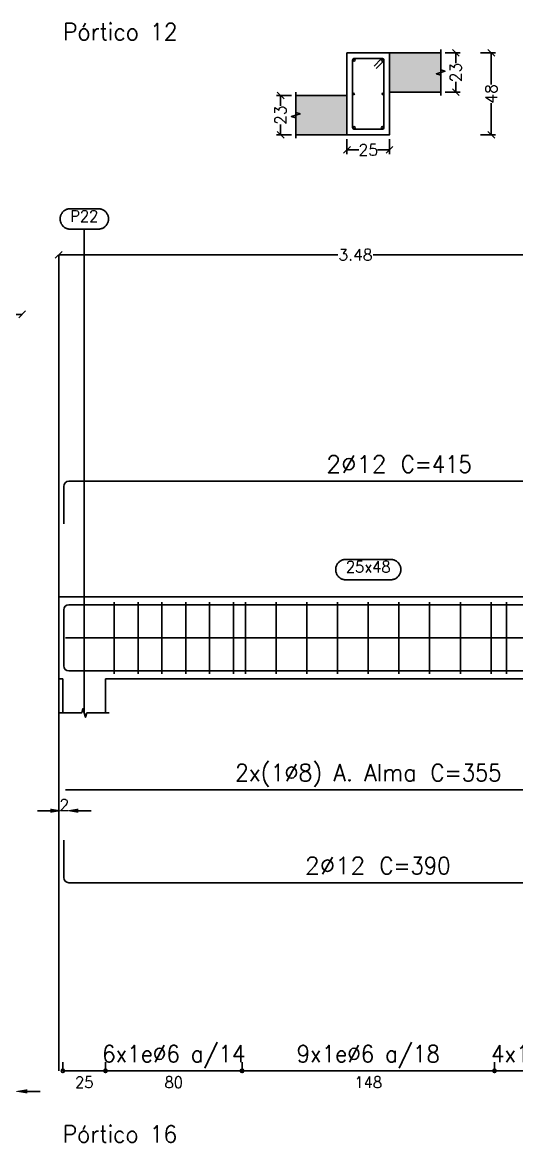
# Model space of a CAD drawing. Header units: millimetres. Extents: x 2071 to 2712, y 1262 to 1380.
# Drawn here: x 2476.36 to 2482.16, y 1275.62 to 1288.75 of the extents above; entities that cross this region are included whole.
import ezdxf
from ezdxf.enums import TextEntityAlignment as Align

# ---------------------------------------------------------------- set-up
doc = ezdxf.new("R2010")
doc.units = ezdxf.units.MM
doc.layers.add('.pormenores', color=8, linetype='Continuous')
for name, color, linetype, lineweight in [('POR_COT_COMPRIMENTO_PROJECTADO', 122, 'Continuous', 0), ('POR_COT_COT_ARM', 3, 'Continuous', 0), ('SEC_COTAS_SEC_DIM_VIGA', 122, 'Continuous', 0)]:
    doc.layers.add(name, color=color, linetype=linetype, lineweight=lineweight)
doc.styles.add('CYPETXT_0.2_romans', font='ROMANS__.TTF', dxfattribs={"height": 0.133333})
doc.styles.add('CYPETXT_romans', font='ROMANS__.TTF', dxfattribs={"height": 0.2})
doc.dimstyles.new('cype_arrow', dxfattribs={"dimtxt": 0.18, "dimasz": 0.15, "dimexe": 0.05, "dimexo": 0.05, "dimgap": 0, "dimtad": 0, "dimdec": 4, "dimzin": 0, "dimdsep": 46, "dimtxsty": 'CYPETXT_0.2_romans', "dimcen": 0.09, "dimadec": 0, "dimazin": 0, "dimtfac": 1, "dimtdec": 4, "dimtofl": 0, "dimtmove": 2, "dimatfit": 3, "dimfxl": 1, "dimtolj": 1, "dimtzin": 0, "dimarcsym": 0})
doc.dimstyles.new('cype_oblique', dxfattribs={"dimtxt": 0.18, "dimasz": 0.18, "dimexe": 0.05, "dimexo": 0.05, "dimgap": 0, "dimtad": 0, "dimdec": 4, "dimzin": 0, "dimdsep": 46, "dimtxsty": 'CYPETXT_0.2_romans', "dimblk": 'OBLIQUE', "dimtsz": 0.04, "dimcen": 0.09, "dimadec": 0, "dimazin": 0, "dimtfac": 1, "dimtdec": 4, "dimtofl": 0, "dimtmove": 2, "dimatfit": 3, "dimfxl": 1, "dimtolj": 1, "dimtzin": 0, "dimarcsym": 0})

# ---------------------------------------------------------------- blocks, each defined once
blk = doc.blocks.new('*D222')
at = {"layer": 'Defpoints', "color": 0, "transparency": 16777216}
for p in [(2470.678, 1285.329), (2470.678, 1285.329), (2476.358, 1285.329)]:
    blk.add_point(p, dxfattribs=at)
at = {"layer": 'POR_COT_COMPRIMENTO_PROJECTADO', "color": 0, "lineweight": -2, "transparency": 16777216}
for p, q in [((2470.718, 1285.369), (2470.638, 1285.289)), ((2470.678, 1285.329), (2470.678, 1285.329)), ((2470.678, 1285.329), (2473.308, 1285.329)), ((2476.358, 1285.329), (2473.728, 1285.329)), ((2476.318, 1285.289), (2476.398, 1285.369)), ((2476.358, 1285.329), (2476.358, 1285.329))]:
    blk.add_line(p, q, dxfattribs=at)
at = {"layer": 'POR_COT_COMPRIMENTO_PROJECTADO', "color": 0, "transparency": 16777216, "insert": (2473.518, 1285.329), "char_height": 0.1333, "attachment_point": 5, "style": 'CYPETXT_0.2_romans'}
blk.add_mtext('\\A1;2.84', dxfattribs=at)
blk = doc.blocks.new('_OBLIQUE')
at = {"color": 0, "linetype": 'ByBlock'}
blk.add_line((-0.5, -0.5), (0.5, 0.5), dxfattribs=at)
blk = doc.blocks.new('*D224')
at = {"layer": 'Defpoints', "color": 0, "transparency": 16777216}
for p in [(2476.258, 1276.221), (2476.268, 1276.221), (2476.268, 1276.221)]:
    blk.add_point(p, dxfattribs=at)
at = {"layer": 'POR_COT_COT_ARM', "color": 0, "lineweight": -2, "transparency": 16777216}
for p, q in [((2476.108, 1276.221), (2475.958, 1276.221)), ((2476.258, 1276.221), (2476.258, 1276.221)), ((2476.268, 1276.221), (2476.268, 1276.221)), ((2476.418, 1276.221), (2476.568, 1276.221))]:
    blk.add_line(p, q, dxfattribs=at)
at = {"layer": 'POR_COT_COT_ARM', "color": 0, "transparency": 16777216}
for points in [[(2476.108, 1276.196), (2476.108, 1276.246), (2476.258, 1276.221)], [(2476.418, 1276.246), (2476.418, 1276.196), (2476.268, 1276.221)]]:
    blk.add_solid(points, dxfattribs=at)
at = {"layer": 'POR_COT_COT_ARM', "color": 0, "transparency": 16777216, "insert": (2476.263, 1276.288), "char_height": 0.1333, "attachment_point": 5, "style": 'CYPETXT_0.2_romans'}
blk.add_mtext('\\A1;1', dxfattribs=at)
blk = doc.blocks.new('*D227')
at = {"layer": 'Defpoints', "color": 0, "transparency": 16777216}
for p in [(2480.167, 1287.434), (2480.667, 1287.434), (2480.667, 1287.257)]:
    blk.add_point(p, dxfattribs=at)
at = {"layer": 'SEC_COTAS_SEC_DIM_VIGA', "color": 0, "lineweight": -2, "transparency": 16777216}
for p, q in [((2480.167, 1287.384), (2480.167, 1287.207)), ((2480.667, 1287.384), (2480.667, 1287.207)), ((2480.207, 1287.297), (2480.127, 1287.217)), ((2480.167, 1287.257), (2480.306, 1287.257)), ((2480.667, 1287.257), (2480.527, 1287.257)), ((2480.627, 1287.217), (2480.707, 1287.297))]:
    blk.add_line(p, q, dxfattribs=at)
at = {"layer": 'SEC_COTAS_SEC_DIM_VIGA', "color": 0, "transparency": 16777216, "insert": (2480.417, 1287.257), "char_height": 0.1333, "attachment_point": 5, "style": 'CYPETXT_0.2_romans'}
blk.add_mtext('\\A1;25', dxfattribs=at)
blk = doc.blocks.new('*D228')
at = {"layer": 'Defpoints', "color": 0, "transparency": 16777216}
for p in [(2479.389, 1287.894), (2479.567, 1287.894), (2479.567, 1287.434)]:
    blk.add_point(p, dxfattribs=at)
at = {"layer": 'SEC_COTAS_SEC_DIM_VIGA', "color": 0, "lineweight": -2, "transparency": 16777216}
for p, q in [((2479.429, 1287.854), (2479.349, 1287.934)), ((2479.517, 1287.894), (2479.339, 1287.894)), ((2479.389, 1287.894), (2479.389, 1287.775)), ((2479.389, 1287.434), (2479.389, 1287.554)), ((2479.517, 1287.434), (2479.339, 1287.434)), ((2479.349, 1287.474), (2479.429, 1287.394))]:
    blk.add_line(p, q, dxfattribs=at)
at = {"layer": 'SEC_COTAS_SEC_DIM_VIGA', "color": 0, "transparency": 16777216, "insert": (2479.389, 1287.664), "char_height": 0.1333, "attachment_point": 5, "rotation": 90, "style": 'CYPETXT_0.2_romans'}
blk.add_mtext('\\A1;23', dxfattribs=at)
blk = doc.blocks.new('*D229')
at = {"layer": 'Defpoints', "color": 0, "transparency": 16777216}
for p in [(2481.267, 1288.394), (2481.444, 1288.394), (2481.267, 1287.934)]:
    blk.add_point(p, dxfattribs=at)
at = {"layer": 'SEC_COTAS_SEC_DIM_VIGA', "color": 0, "lineweight": -2, "transparency": 16777216}
for p, q in [((2481.484, 1288.354), (2481.404, 1288.434)), ((2481.317, 1288.394), (2481.494, 1288.394)), ((2481.444, 1288.394), (2481.444, 1288.275)), ((2481.444, 1287.934), (2481.444, 1288.054)), ((2481.317, 1287.934), (2481.494, 1287.934)), ((2481.404, 1287.974), (2481.484, 1287.894))]:
    blk.add_line(p, q, dxfattribs=at)
at = {"layer": 'SEC_COTAS_SEC_DIM_VIGA', "color": 0, "transparency": 16777216, "insert": (2481.444, 1288.164), "char_height": 0.1333, "attachment_point": 5, "rotation": 90, "style": 'CYPETXT_0.2_romans'}
blk.add_mtext('\\A1;23', dxfattribs=at)
blk = doc.blocks.new('*D230')
at = {"layer": 'Defpoints', "color": 0, "transparency": 16777216}
for p in [(2481.683, 1288.394), (2481.86, 1288.394), (2481.683, 1287.434)]:
    blk.add_point(p, dxfattribs=at)
at = {"layer": 'SEC_COTAS_SEC_DIM_VIGA', "color": 0, "lineweight": -2, "transparency": 16777216}
for p, q in [((2481.9, 1288.354), (2481.82, 1288.434)), ((2481.733, 1288.394), (2481.91, 1288.394)), ((2481.86, 1288.394), (2481.86, 1288.024)), ((2481.86, 1287.434), (2481.86, 1287.804)), ((2481.733, 1287.434), (2481.91, 1287.434)), ((2481.82, 1287.474), (2481.9, 1287.394))]:
    blk.add_line(p, q, dxfattribs=at)
at = {"layer": 'SEC_COTAS_SEC_DIM_VIGA', "color": 0, "transparency": 16777216, "insert": (2481.86, 1287.914), "char_height": 0.1333, "attachment_point": 5, "rotation": 90, "style": 'CYPETXT_0.2_romans'}
blk.add_mtext('\\A1;48', dxfattribs=at)
blk = doc.blocks.new('*D239')
at = {"layer": 'Defpoints', "color": 0, "transparency": 16777216}
for p in [(2476.787, 1286.028), (2476.787, 1286.028), (2483.747, 1286.028)]:
    blk.add_point(p, dxfattribs=at)
at = {"layer": 'POR_COT_COMPRIMENTO_PROJECTADO', "color": 0, "lineweight": -2, "transparency": 16777216}
for p, q in [((2476.827, 1286.068), (2476.747, 1285.988)), ((2476.787, 1286.028), (2476.787, 1286.028)), ((2476.787, 1286.028), (2480.06, 1286.028)), ((2483.747, 1286.028), (2480.473, 1286.028)), ((2483.707, 1285.988), (2483.787, 1286.068)), ((2483.747, 1286.028), (2483.747, 1286.028))]:
    blk.add_line(p, q, dxfattribs=at)
at = {"layer": 'POR_COT_COMPRIMENTO_PROJECTADO', "color": 0, "transparency": 16777216, "insert": (2480.267, 1286.028), "char_height": 0.1333, "attachment_point": 5, "style": 'CYPETXT_0.2_romans'}
blk.add_mtext('\\A1;3.48', dxfattribs=at)
blk = doc.blocks.new('*D244')
at = {"layer": 'Defpoints', "color": 0, "transparency": 16777216}
for p in [(2476.837, 1279.511), (2476.867, 1279.511), (2476.867, 1279.511)]:
    blk.add_point(p, dxfattribs=at)
at = {"layer": 'POR_COT_COT_ARM', "color": 0, "lineweight": -2, "transparency": 16777216}
for p, q in [((2476.687, 1279.511), (2476.537, 1279.511)), ((2476.837, 1279.511), (2476.837, 1279.511)), ((2476.867, 1279.511), (2476.867, 1279.511)), ((2477.017, 1279.511), (2477.167, 1279.511))]:
    blk.add_line(p, q, dxfattribs=at)
at = {"layer": 'POR_COT_COT_ARM', "color": 0, "transparency": 16777216}
for points in [[(2476.687, 1279.486), (2476.687, 1279.536), (2476.837, 1279.511)], [(2477.017, 1279.536), (2477.017, 1279.486), (2476.867, 1279.511)]]:
    blk.add_solid(points, dxfattribs=at)
at = {"layer": 'POR_COT_COT_ARM', "color": 0, "transparency": 16777216, "insert": (2476.852, 1279.579), "char_height": 0.1333, "attachment_point": 5, "style": 'CYPETXT_0.2_romans'}
blk.add_mtext('\\A1;2', dxfattribs=at)

msp = doc.modelspace()

# ---------------------------------------------------------------- hatches: boundary and pattern name
at = {"layer": '.pormenores', "true_color": 0xdad7d3}
for points in [[(2481.26669, 1288.39414), (2480.66669, 1288.39414), (2480.66669, 1287.93414), (2481.26669, 1287.93414)], [(2479.56669, 1287.89414), (2480.16669, 1287.89414), (2480.16669, 1287.43414), (2479.56669, 1287.43414)]]:
    msp.add_hatch(color=254, dxfattribs=at).paths.add_polyline_path(points, flags=0)

# ---------------------------------------------------------------- linework, layer by layer
at = {"layer": '.pormenores'}
for p, q in [((2477.08669, 1286.02802), (2477.08669, 1286.32802)), ((2476.78669, 1286.02802), (2476.78669, 1276.46135)), ((2477.08669, 1280.65736), (2477.08669, 1286.02802)), ((2477.33669, 1282.01736), (2483.49669, 1282.01736)), ((2477.43669, 1281.95736), (2477.43669, 1281.11736)), ((2477.71669, 1281.95736), (2477.71669, 1281.11736)), ((2477.99669, 1281.95736), (2477.99669, 1281.11736)), ((2478.27669, 1281.95736), (2478.27669, 1281.11736)), ((2478.55669, 1281.95736), (2478.55669, 1281.11736)), ((2478.83669, 1281.95736), (2478.83669, 1281.11736)), ((2478.97669, 1281.95736), (2478.97669, 1281.11736)), ((2479.33669, 1281.95736), (2479.33669, 1281.11736)), ((2479.69669, 1281.95736), (2479.69669, 1281.11736)), ((2480.05669, 1281.95736), (2480.05669, 1281.11736)), ((2480.41669, 1281.95736), (2480.41669, 1281.11736)), ((2480.77669, 1281.95736), (2480.77669, 1281.11736)), ((2481.13669, 1281.95736), (2481.13669, 1281.11736)), ((2481.49669, 1281.95736), (2481.49669, 1281.11736)), ((2481.85669, 1281.95736), (2481.85669, 1281.11736)), ((2482.03669, 1281.95736), (2482.03669, 1281.11736)), ((2476.83669, 1281.05736), (2476.83669, 1280.65736)), ((2477.33669, 1281.05736), (2483.49669, 1281.05736)), ((2477.33669, 1281.05736), (2477.33669, 1280.65736)), ((2476.83669, 1276.46135), (2476.83669, 1276.56135)), ((2477.33669, 1276.46135), (2477.33669, 1276.56135)), ((2478.93669, 1276.46135), (2478.93669, 1276.56135)), ((2481.89669, 1276.46135), (2481.89669, 1276.56135))]:
    msp.add_line(p, q, dxfattribs=at)
for points in [[(2481.26669, 1288.43414), (2481.26669, 1288.19414), (2481.31669, 1288.17914), (2481.21669, 1288.14914), (2481.26669, 1288.13414), (2481.26669, 1287.89414)], [(2480.51057, 1288.21256), (2480.59542, 1288.29741), (2480.59766, 1288.30014), (2480.59932, 1288.30325), (2480.60035, 1288.30663), (2480.60069, 1288.31014), (2480.60035, 1288.31365), (2480.59932, 1288.31703), (2480.59766, 1288.32014), (2480.59542, 1288.32287), (2480.5927, 1288.3251), (2480.58958, 1288.32677), (2480.58621, 1288.32779), (2480.58269, 1288.32814), (2480.25069, 1288.32814), (2480.24381, 1288.32677), (2480.23797, 1288.32287), (2480.23407, 1288.31703), (2480.23269, 1288.31014), (2480.23269, 1287.51814), (2480.23407, 1287.51125), (2480.23797, 1287.50541), (2480.24381, 1287.50151), (2480.25069, 1287.50014), (2480.58269, 1287.50014), (2480.58958, 1287.50151), (2480.59542, 1287.50541), (2480.59932, 1287.51125), (2480.60069, 1287.51814), (2480.60069, 1288.31014), (2480.60035, 1288.31365), (2480.59932, 1288.31703), (2480.59766, 1288.32014), (2480.59542, 1288.32287), (2480.5927, 1288.3251), (2480.58958, 1288.32677), (2480.58621, 1288.32779), (2480.58269, 1288.32814), (2480.57918, 1288.32779), (2480.57581, 1288.32677), (2480.57269, 1288.3251), (2480.56997, 1288.32287), (2480.48511, 1288.23801)], [(2481.26669, 1288.39414), (2480.66669, 1288.39414), (2480.66669, 1287.93414), (2481.26669, 1287.93414)], [(2479.56669, 1287.93414), (2479.56669, 1287.69414), (2479.61669, 1287.67914), (2479.51669, 1287.64914), (2479.56669, 1287.63414), (2479.56669, 1287.39414)], [(2479.56669, 1287.89414), (2480.16669, 1287.89414), (2480.16669, 1287.43414), (2479.56669, 1287.43414)], [(2476.84669, 1282.873), (2476.84669, 1283.313), (2476.85126, 1283.33596), (2476.86427, 1283.35542), (2476.88373, 1283.36843), (2476.90669, 1283.373), (2484.64669, 1283.373)], [(2477.33669, 1282.01736), (2476.83669, 1282.01736), (2476.78669, 1282.01736), (2476.78669, 1281.05736), (2476.83669, 1281.05736)], [(2476.84669, 1281.42536), (2476.84669, 1281.86536), (2476.85126, 1281.88832), (2476.86427, 1281.90778), (2476.88373, 1281.92079), (2476.90669, 1281.92536), (2484.64669, 1281.92536)], [(2476.84669, 1281.64936), (2476.84669, 1281.20936), (2476.85126, 1281.1864), (2476.86427, 1281.16693), (2476.88373, 1281.15392), (2476.90669, 1281.14936), (2484.14669, 1281.14936)], [(2476.86669, 1281.53736), (2483.96669, 1281.53736)], [(2476.79669, 1280.65736), (2477.05669, 1280.65736), (2477.07169, 1280.70736), (2477.10169, 1280.60736), (2477.11669, 1280.65736), (2477.37669, 1280.65736)], [(2476.86669, 1279.75736), (2483.96669, 1279.75736)], [(2476.84669, 1279.16694), (2476.84669, 1278.72694), (2476.85126, 1278.70397), (2476.86427, 1278.68451), (2476.88373, 1278.6715), (2476.90669, 1278.66694), (2484.14669, 1278.66694)], [(2476.83669, 1276.46135), (2477.33669, 1276.46135), (2477.33669, 1276.56135)], [(2477.33669, 1276.46135), (2478.93669, 1276.46135), (2478.93669, 1276.56135)], [(2478.93669, 1276.46135), (2481.89669, 1276.46135), (2481.89669, 1276.56135)], [(2481.89669, 1276.46135), (2483.49669, 1276.46135), (2483.49669, 1276.56135)]]:
    msp.add_lwpolyline(points, dxfattribs=at)
for points in [[(2480.66669, 1288.39414), (2480.16669, 1288.39414), (2480.16669, 1287.43414), (2480.66669, 1287.43414), (2480.66669, 1288.39414)], [(2477.25069, 1286.56802), (2477.25871, 1286.56775), (2477.26669, 1286.56695), (2477.2746, 1286.56561), (2477.2824, 1286.56376), (2477.29006, 1286.56138), (2477.29754, 1286.5585), (2477.30482, 1286.55512), (2477.31185, 1286.55127), (2477.31861, 1286.54695), (2477.32506, 1286.5422), (2477.33119, 1286.53702), (2477.33695, 1286.53144), (2477.34233, 1286.52549), (2477.3473, 1286.5192), (2477.35184, 1286.51259), (2477.35593, 1286.50569), (2477.35955, 1286.49853), (2477.36268, 1286.49115), (2477.36531, 1286.48357), (2477.36743, 1286.47584), (2477.36902, 1286.46798), (2477.37009, 1286.46003), (2477.37063, 1286.45203), (2477.37063, 1286.44401), (2477.37009, 1286.43601), (2477.36902, 1286.42806), (2477.36743, 1286.4202), (2477.36531, 1286.41247), (2477.36268, 1286.40489), (2477.35955, 1286.39751), (2477.35593, 1286.39035), (2477.35184, 1286.38345), (2477.3473, 1286.37684), (2477.34233, 1286.37054), (2477.33695, 1286.3646), (2477.33119, 1286.35902), (2477.32506, 1286.35384), (2477.31861, 1286.34909), (2477.31185, 1286.34477), (2477.30482, 1286.34092), (2477.29754, 1286.33754), (2477.29006, 1286.33466), (2477.2824, 1286.33228), (2477.2746, 1286.33042), (2477.26669, 1286.32909), (2477.25871, 1286.32829), (2477.25069, 1286.32802), (2476.92269, 1286.32802), (2476.91468, 1286.32829), (2476.9067, 1286.32909), (2476.89879, 1286.33042), (2476.89099, 1286.33228), (2476.88333, 1286.33466), (2476.87585, 1286.33754), (2476.86857, 1286.34092), (2476.86154, 1286.34477), (2476.85478, 1286.34909), (2476.84832, 1286.35384), (2476.8422, 1286.35902), (2476.83644, 1286.3646), (2476.83106, 1286.37054), (2476.82609, 1286.37684), (2476.82155, 1286.38345), (2476.81746, 1286.39035), (2476.81384, 1286.39751), (2476.81071, 1286.40489), (2476.80808, 1286.41247), (2476.80596, 1286.4202), (2476.80437, 1286.42806), (2476.8033, 1286.43601), (2476.80276, 1286.44401), (2476.80276, 1286.45203), (2476.8033, 1286.46003), (2476.80437, 1286.46798), (2476.80596, 1286.47584), (2476.80808, 1286.48357), (2476.81071, 1286.49115), (2476.81384, 1286.49853), (2476.81746, 1286.50569), (2476.82155, 1286.51259), (2476.82609, 1286.5192), (2476.83106, 1286.52549), (2476.83644, 1286.53144), (2476.8422, 1286.53702), (2476.84832, 1286.5422), (2476.85478, 1286.54695), (2476.86154, 1286.55127), (2476.86857, 1286.55512), (2476.87585, 1286.5585), (2476.88333, 1286.56138), (2476.89099, 1286.56376), (2476.89879, 1286.56561), (2476.9067, 1286.56695), (2476.91468, 1286.56775), (2476.92269, 1286.56802), (2477.25069, 1286.56802)], [(2480.67869, 1282.45736), (2480.68671, 1282.45709), (2480.69469, 1282.45629), (2480.7026, 1282.45495), (2480.7104, 1282.45309), (2480.71806, 1282.45072), (2480.72554, 1282.44784), (2480.73282, 1282.44446), (2480.73985, 1282.44061), (2480.74661, 1282.43629), (2480.75306, 1282.43153), (2480.75919, 1282.42636), (2480.76495, 1282.42078), (2480.77033, 1282.41483), (2480.7753, 1282.40854), (2480.77984, 1282.40193), (2480.78393, 1282.39503), (2480.78755, 1282.38787), (2480.79068, 1282.38049), (2480.79331, 1282.37291), (2480.79543, 1282.36518), (2480.79702, 1282.35732), (2480.79809, 1282.34937), (2480.79863, 1282.34137), (2480.79863, 1282.33335), (2480.79809, 1282.32535), (2480.79702, 1282.3174), (2480.79543, 1282.30954), (2480.79331, 1282.3018), (2480.79068, 1282.29423), (2480.78755, 1282.28684), (2480.78393, 1282.27969), (2480.77984, 1282.27279), (2480.7753, 1282.26618), (2480.77033, 1282.25988), (2480.76495, 1282.25393), (2480.75919, 1282.24836), (2480.75306, 1282.24318), (2480.74661, 1282.23842), (2480.73985, 1282.23411), (2480.73282, 1282.23025), (2480.72554, 1282.22688), (2480.71806, 1282.224), (2480.7104, 1282.22162), (2480.7026, 1282.21976), (2480.69469, 1282.21843), (2480.68671, 1282.21763), (2480.67869, 1282.21736), (2480.15469, 1282.21736), (2480.14668, 1282.21763), (2480.1387, 1282.21843), (2480.13079, 1282.21976), (2480.12299, 1282.22162), (2480.11533, 1282.224), (2480.10785, 1282.22688), (2480.10057, 1282.23025), (2480.09354, 1282.23411), (2480.08678, 1282.23842), (2480.08032, 1282.24318), (2480.0742, 1282.24836), (2480.06844, 1282.25393), (2480.06306, 1282.25988), (2480.05809, 1282.26618), (2480.05355, 1282.27279), (2480.04946, 1282.27969), (2480.04584, 1282.28684), (2480.04271, 1282.29423), (2480.04008, 1282.3018), (2480.03796, 1282.30954), (2480.03637, 1282.3174), (2480.0353, 1282.32535), (2480.03476, 1282.33335), (2480.03476, 1282.34137), (2480.0353, 1282.34937), (2480.03637, 1282.35732), (2480.03796, 1282.36518), (2480.04008, 1282.37291), (2480.04271, 1282.38049), (2480.04584, 1282.38787), (2480.04946, 1282.39503), (2480.05355, 1282.40193), (2480.05809, 1282.40854), (2480.06306, 1282.41483), (2480.06844, 1282.42078), (2480.0742, 1282.42636), (2480.08032, 1282.43153), (2480.08678, 1282.43629), (2480.09354, 1282.44061), (2480.10057, 1282.44446), (2480.10785, 1282.44784), (2480.11533, 1282.45072), (2480.12299, 1282.45309), (2480.13079, 1282.45495), (2480.1387, 1282.45629), (2480.14668, 1282.45709), (2480.15469, 1282.45736), (2480.67869, 1282.45736)]]:
    msp.add_lwpolyline(points, close=True, dxfattribs=at)
at = {"layer": '.pormenores', "color": 254, "true_color": 0xdad7d3}
for points in [[(2481.26669, 1288.39414), (2480.66669, 1288.39414), (2480.66669, 1287.93414), (2481.26669, 1287.93414)], [(2479.56669, 1287.89414), (2480.16669, 1287.89414), (2480.16669, 1287.43414), (2479.56669, 1287.43414)]]:
    msp.add_lwpolyline(points, close=True, dxfattribs=at)
at = {"layer": '.pormenores'}
for centre, radius in [((2480.25069, 1288.31014), 0.012), ((2480.58269, 1288.31014), 0.012), ((2480.24669, 1287.91414), 0.008), ((2480.58669, 1287.91414), 0.008), ((2480.25069, 1287.51814), 0.012), ((2480.58269, 1287.51814), 0.012), ((2476.83669, 1276.46135), 0.02), ((2477.33669, 1276.46135), 0.02), ((2477.33669, 1276.46135), 0.02), ((2478.93669, 1276.46135), 0.02), ((2478.93669, 1276.46135), 0.02), ((2481.89669, 1276.46135), 0.02), ((2481.89669, 1276.46135), 0.02)]:
    msp.add_circle(centre, radius, dxfattribs=at)

# ---------------------------------------------------------------- texts
at = {"layer": '.pormenores', "style": 'CYPETXT_romans'}
for s, height, width, p, p2 in [('Pórtico 12', 0.2, 0.812701, (2476.83669, 1288.54214), (2478.18069, 1288.54214)), ('P22', 0.133333, 0.837611, (2476.92269, 1286.41469), (2477.25069, 1286.41469)), ('2%%c12', 0.2, 0.945763, (2479.92269, 1283.473), (2480.63369, 1283.473)), (' C=415', 0.2, 0.754144, (2480.67369, 1283.473), (2481.63069, 1283.473)), ('25x48', 0.133333, 0.840683, (2480.15469, 1282.30402), (2480.67869, 1282.30402)), ('2x(1%%c8) A. Alma', 0.2, 0.822807, (2478.85319, 1279.85736), (2480.98319, 1279.85736)), (' C=355', 0.2, 0.754144, (2481.02319, 1279.85736), (2481.98019, 1279.85736)), ('2%%c12', 0.2, 0.945763, (2479.67269, 1278.76694), (2480.38369, 1278.76694)), (' C=390', 0.2, 0.754144, (2480.42369, 1278.76694), (2481.38069, 1278.76694)), ('6x1e%%c6 a/14', 0.2, 0.810704, (2477.29669, 1276.56135), (2478.97669, 1276.56135)), ('9x1e%%c6 a/18', 0.2, 0.810704, (2479.57669, 1276.56135), (2481.25669, 1276.56135)), ('4x1e%%c6 a/22', 0.2, 0.810704, (2481.85669, 1276.56135), (2483.53669, 1276.56135)), ('25', 0.133333, 0.840941, (2476.97869, 1276.26135), (2477.19469, 1276.26135)), ('80', 0.133333, 0.840941, (2478.02869, 1276.26135), (2478.24469, 1276.26135)), ('148', 0.133333, 0.840941, (2480.25469, 1276.26135), (2480.57869, 1276.26135)), ('Pórtico 16', 0.2, 0.812701, (2476.83405, 1275.62047), (2478.17805, 1275.62047))]:
    msp.add_text(s, height=height, dxfattribs=dict(at, width=width)).set_placement(p, p2, align=Align.FIT)

# ---------------------------------------------------------------- dimensions: what is measured, and where the dimension line sits
at = {"layer": '.pormenores'}
for p1, p2, distance, text, picture, middle in [((2481.26669, 1287.93414), (2481.26669, 1288.39414), -0.17733, '23', '*D229', (2481.44403, 1288.16414)), ((2481.68269, 1287.43414), (2481.68269, 1288.39414), -0.17733, '48', '*D230', (2481.86003, 1287.91414)), ((2479.56669, 1287.43414), (2479.56669, 1287.89414), 0.17733, '23', '*D228', (2479.38936, 1287.66414)), ((2480.16669, 1287.43414), (2480.66669, 1287.43414), -0.17733, '25', '*D227', (2480.41669, 1287.25681))]:
    dim = msp.add_aligned_dim(p1=p1, p2=p2, distance=distance, text=text, dimstyle='cype_oblique', dxfattribs=at)
    dim.commit()
    dim.dimension.update_dxf_attribs({"geometry": picture, "text_midpoint": middle})
for p1, p2, text, dimstyle, picture, middle in [((2483.74669, 1286.02802), (2476.78669, 1286.02802), '3.48', 'cype_oblique', '*D239', (2480.26669, 1286.02802)), ((2476.35768, 1285.32853), (2470.67768, 1285.32853), '2.84', 'cype_oblique', '*D222', (2473.51768, 1285.32853)), ((2476.83669, 1279.51136), (2476.86669, 1279.51136), '2', 'cype_arrow', '*D244', (2476.85169, 1279.57864)), ((2476.25768, 1276.22103), (2476.26768, 1276.22103), '1', 'cype_arrow', '*D224', (2476.26268, 1276.28769))]:
    dim = msp.add_aligned_dim(p1=p1, p2=p2, distance=0, text=text, dimstyle=dimstyle, override={"dimexe": 0, "dimexo": 0}, dxfattribs=at)
    dim.commit()
    dim.dimension.update_dxf_attribs({"geometry": picture, "text_midpoint": middle})

doc.saveas('drawing.dxf')
